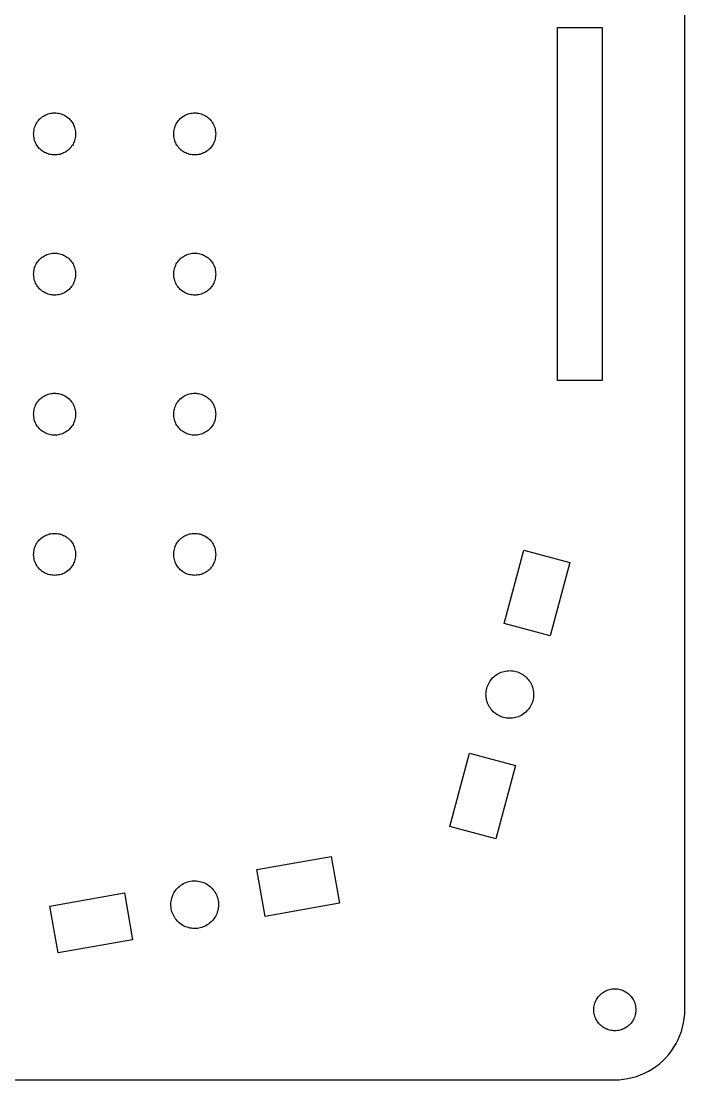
# Model space of a CAD drawing. Header units: metres. Extents: x -75 to 75, y -62 to 92.
# Drawn here: x 27.6 to 75, y -62.5 to 13.1 of the extents above; entities that cross this region are included whole.
import ezdxf

# ---------------------------------------------------------------- set-up
doc = ezdxf.new("R2010")
doc.units = ezdxf.units.M

msp = doc.modelspace()

# ---------------------------------------------------------------- linework, layer by layer
for p, q in [((75, -57.5), (75, 57.5)), ((65.9, -12.6), (65.9, 12.6)), ((65.9, 12.6), (69.1, 12.6)), ((69.1, 12.6), (69.1, -12.6)), ((28.9065, 6.02681), (28.9732, 6.09344)), ((28.9732, 6.09344), (29.0439, 6.15576)), ((29.0439, 6.15576), (29.1183, 6.21352)), ((29.1183, 6.21352), (29.1963, 6.26648)), ((29.1963, 6.26648), (29.2774, 6.31445)), ((29.2774, 6.31445), (29.3613, 6.35724)), ((29.3613, 6.35724), (29.4478, 6.39465)), ((29.4478, 6.39465), (29.5365, 6.42657)), ((29.5365, 6.42657), (29.627, 6.45287)), ((29.627, 6.45287), (29.7189, 6.47342)), ((29.7189, 6.47342), (29.812, 6.48816)), ((29.812, 6.48816), (29.9058, 6.49704)), ((29.9058, 6.49704), (30, 6.5)), ((30, 6.5), (30.0942, 6.49704)), ((30.0942, 6.49704), (30.188, 6.48816)), ((30.188, 6.48816), (30.2811, 6.47342)), ((30.2811, 6.47342), (30.373, 6.45287)), ((30.373, 6.45287), (30.4635, 6.42657)), ((30.4635, 6.42657), (30.5522, 6.39465)), ((30.5522, 6.39465), (30.6387, 6.35724)), ((30.6387, 6.35724), (30.7226, 6.31445)), ((30.7226, 6.31445), (30.8037, 6.26648)), ((30.8037, 6.26648), (30.8817, 6.21352)), ((30.8817, 6.21352), (30.9561, 6.15576)), ((30.9561, 6.15576), (31.0268, 6.09344)), ((31.0268, 6.09344), (31.0934, 6.02681)), ((38.9065, 6.02681), (38.9732, 6.09344)), ((38.9732, 6.09344), (39.0439, 6.15576)), ((39.0439, 6.15576), (39.1183, 6.21352)), ((39.1183, 6.21352), (39.1963, 6.26648)), ((39.1963, 6.26648), (39.2774, 6.31445)), ((39.2774, 6.31445), (39.3613, 6.35724)), ((39.3613, 6.35724), (39.4478, 6.39465)), ((39.4478, 6.39465), (39.5365, 6.42657)), ((39.5365, 6.42657), (39.627, 6.45287)), ((39.627, 6.45287), (39.7189, 6.47342)), ((39.7189, 6.47342), (39.812, 6.48816)), ((39.812, 6.48816), (39.9058, 6.49704)), ((39.9058, 6.49704), (40, 6.5)), ((40, 6.5), (40.0942, 6.49704)), ((40.0942, 6.49704), (40.188, 6.48816)), ((40.188, 6.48816), (40.2811, 6.47342)), ((40.2811, 6.47342), (40.373, 6.45287)), ((40.373, 6.45287), (40.4635, 6.42657)), ((40.4635, 6.42657), (40.5522, 6.39465)), ((40.5522, 6.39465), (40.6387, 6.35724)), ((40.6387, 6.35724), (40.7226, 6.31445)), ((40.7226, 6.31445), (40.8037, 6.26648)), ((40.8037, 6.26648), (40.8817, 6.21352)), ((40.8817, 6.21352), (40.9561, 6.15576)), ((40.9561, 6.15576), (41.0268, 6.09344)), ((41.0268, 6.09344), (41.0934, 6.02681)), ((28.5266, 5.28107), (28.5471, 5.37303)), ((28.5471, 5.37303), (28.5734, 5.46352)), ((28.5734, 5.46352), (28.6053, 5.55219)), ((28.6053, 5.55219), (28.6427, 5.63866)), ((28.6427, 5.63866), (28.6855, 5.72263)), ((28.6855, 5.72263), (28.7335, 5.80373)), ((28.7335, 5.80373), (28.7865, 5.88167)), ((28.7865, 5.88167), (28.8442, 5.95613)), ((28.8442, 5.95613), (28.9065, 6.02681)), ((31.0934, 6.02681), (31.1558, 5.95613)), ((31.1558, 5.95613), (31.2135, 5.88167)), ((31.2135, 5.88167), (31.2665, 5.80373)), ((31.2665, 5.80373), (31.3145, 5.72263)), ((31.3145, 5.72263), (31.3572, 5.63866)), ((31.3572, 5.63866), (31.3947, 5.55219)), ((31.3947, 5.55219), (31.4266, 5.46352)), ((31.4266, 5.46352), (31.4529, 5.37303)), ((31.4529, 5.37303), (31.4734, 5.28107)), ((38.5266, 5.28107), (38.5471, 5.37303)), ((38.5471, 5.37303), (38.5734, 5.46352)), ((38.5734, 5.46352), (38.6053, 5.55219)), ((38.6053, 5.55219), (38.6427, 5.63866)), ((38.6427, 5.63866), (38.6855, 5.72263)), ((38.6855, 5.72263), (38.7335, 5.80373)), ((38.7335, 5.80373), (38.7865, 5.88167)), ((38.7865, 5.88167), (38.8442, 5.95613)), ((38.8442, 5.95613), (38.9065, 6.02681)), ((41.0934, 6.02681), (41.1558, 5.95613)), ((41.1558, 5.95613), (41.2135, 5.88167)), ((41.2135, 5.88167), (41.2665, 5.80373)), ((41.2665, 5.80373), (41.3145, 5.72263)), ((41.3145, 5.72263), (41.3572, 5.63866)), ((41.3572, 5.63866), (41.3947, 5.55219)), ((41.3947, 5.55219), (41.4266, 5.46352)), ((41.4266, 5.46352), (41.4529, 5.37303)), ((41.4529, 5.37303), (41.4734, 5.28107)), ((28.5, 5), (28.5029, 5.09418)), ((28.5029, 4.90581), (28.5, 5)), ((28.5029, 5.09418), (28.5118, 5.18799)), ((28.5118, 4.812), (28.5029, 4.90581)), ((28.5118, 5.18799), (28.5266, 5.28107)), ((28.5266, 4.71892), (28.5118, 4.812)), ((28.5471, 4.62695), (28.5266, 4.71892)), ((28.5734, 4.53647), (28.5471, 4.62695)), ((28.6053, 4.4478), (28.5734, 4.53647)), ((31.4266, 4.53647), (31.3947, 4.4478)), ((31.4529, 4.62695), (31.4266, 4.53647)), ((31.4734, 4.71892), (31.4529, 4.62695)), ((31.4734, 5.28107), (31.4882, 5.18799)), ((31.4882, 4.812), (31.4734, 4.71892)), ((31.4882, 5.18799), (31.497, 5.09418)), ((31.497, 4.90581), (31.4882, 4.812)), ((31.497, 5.09418), (31.5, 5)), ((31.5, 5), (31.497, 4.90581)), ((38.5, 5), (38.5029, 5.09418)), ((38.5029, 4.90581), (38.5, 5)), ((38.5029, 5.09418), (38.5118, 5.18799)), ((38.5118, 4.812), (38.5029, 4.90581)), ((38.5118, 5.18799), (38.5266, 5.28107)), ((38.5266, 4.71892), (38.5118, 4.812)), ((38.5471, 4.62695), (38.5266, 4.71892)), ((38.5734, 4.53647), (38.5471, 4.62695)), ((38.6053, 4.4478), (38.5734, 4.53647)), ((41.4266, 4.53647), (41.3947, 4.4478)), ((41.4529, 4.62695), (41.4266, 4.53647)), ((41.4734, 4.71892), (41.4529, 4.62695)), ((41.4734, 5.28107), (41.4882, 5.18799)), ((41.4882, 4.812), (41.4734, 4.71892)), ((41.4882, 5.18799), (41.497, 5.09418)), ((41.497, 4.90581), (41.4882, 4.812)), ((41.497, 5.09418), (41.5, 5)), ((41.5, 5), (41.497, 4.90581)), ((28.6427, 4.36133), (28.6053, 4.4478)), ((28.6855, 4.27736), (28.6427, 4.36133)), ((28.7335, 4.19626), (28.6855, 4.27736)), ((28.7865, 4.11832), (28.7335, 4.19626)), ((28.8442, 4.04385), (28.7865, 4.11832)), ((28.9065, 3.97318), (28.8442, 4.04385)), ((28.9732, 3.90654), (28.9065, 3.97318)), ((29.0439, 3.84422), (28.9732, 3.90654)), ((29.1183, 3.78647), (29.0439, 3.84422)), ((29.1963, 3.73351), (29.1183, 3.78647)), ((30.8817, 3.78647), (30.8037, 3.73351)), ((30.9561, 3.84422), (30.8817, 3.78647)), ((31.0268, 3.90654), (30.9561, 3.84422)), ((31.0934, 3.97318), (31.0268, 3.90654)), ((31.1558, 4.04385), (31.0934, 3.97318)), ((31.2135, 4.11832), (31.1558, 4.04385)), ((31.2665, 4.19626), (31.2135, 4.11832)), ((31.3145, 4.27736), (31.2665, 4.19626)), ((31.3572, 4.36133), (31.3145, 4.27736)), ((31.3947, 4.4478), (31.3572, 4.36133)), ((38.6427, 4.36133), (38.6053, 4.4478)), ((38.6855, 4.27736), (38.6427, 4.36133)), ((38.7335, 4.19626), (38.6855, 4.27736)), ((38.7865, 4.11832), (38.7335, 4.19626)), ((38.8442, 4.04385), (38.7865, 4.11832)), ((38.9065, 3.97318), (38.8442, 4.04385)), ((38.9732, 3.90654), (38.9065, 3.97318)), ((39.0439, 3.84422), (38.9732, 3.90654)), ((39.1183, 3.78647), (39.0439, 3.84422)), ((39.1963, 3.73351), (39.1183, 3.78647)), ((40.8817, 3.78647), (40.8037, 3.73351)), ((40.9561, 3.84422), (40.8817, 3.78647)), ((41.0268, 3.90654), (40.9561, 3.84422)), ((41.0934, 3.97318), (41.0268, 3.90654)), ((41.1558, 4.04385), (41.0934, 3.97318)), ((41.2135, 4.11832), (41.1558, 4.04385)), ((41.2665, 4.19626), (41.2135, 4.11832)), ((41.3145, 4.27736), (41.2665, 4.19626)), ((41.3572, 4.36133), (41.3145, 4.27736)), ((41.3947, 4.4478), (41.3572, 4.36133)), ((29.2774, 3.68553), (29.1963, 3.73351)), ((29.3613, 3.64275), (29.2774, 3.68553)), ((29.4478, 3.60533), (29.3613, 3.64275)), ((29.5365, 3.57341), (29.4478, 3.60533)), ((29.627, 3.54712), (29.5365, 3.57341)), ((29.7189, 3.52657), (29.627, 3.54712)), ((29.812, 3.51183), (29.7189, 3.52657)), ((29.9058, 3.50294), (29.812, 3.51183)), ((30, 3.5), (29.9058, 3.50294)), ((30.0942, 3.50294), (30, 3.5)), ((30.188, 3.51183), (30.0942, 3.50294)), ((30.2811, 3.52657), (30.188, 3.51183)), ((30.373, 3.54712), (30.2811, 3.52657)), ((30.4635, 3.57341), (30.373, 3.54712)), ((30.5522, 3.60533), (30.4635, 3.57341)), ((30.6387, 3.64275), (30.5522, 3.60533)), ((30.7226, 3.68553), (30.6387, 3.64275)), ((30.8037, 3.73351), (30.7226, 3.68553)), ((39.2774, 3.68553), (39.1963, 3.73351)), ((39.3613, 3.64275), (39.2774, 3.68553)), ((39.4478, 3.60533), (39.3613, 3.64275)), ((39.5365, 3.57341), (39.4478, 3.60533)), ((39.627, 3.54712), (39.5365, 3.57341)), ((39.7189, 3.52657), (39.627, 3.54712)), ((39.812, 3.51183), (39.7189, 3.52657)), ((39.9058, 3.50294), (39.812, 3.51183)), ((40, 3.5), (39.9058, 3.50294)), ((40.0942, 3.50294), (40, 3.5)), ((40.188, 3.51183), (40.0942, 3.50294)), ((40.2811, 3.52657), (40.188, 3.51183)), ((40.373, 3.54712), (40.2811, 3.52657)), ((40.4635, 3.57341), (40.373, 3.54712)), ((40.5522, 3.60533), (40.4635, 3.57341)), ((40.6387, 3.64275), (40.5522, 3.60533)), ((40.7226, 3.68553), (40.6387, 3.64275)), ((40.8037, 3.73351), (40.7226, 3.68553)), ((29.1183, -3.78647), (29.1963, -3.73351)), ((29.1963, -3.73351), (29.2774, -3.68553)), ((29.2774, -3.68553), (29.3613, -3.64275)), ((29.3613, -3.64275), (29.4478, -3.60533)), ((29.4478, -3.60533), (29.5365, -3.57341)), ((29.5365, -3.57341), (29.627, -3.54712)), ((29.627, -3.54712), (29.7189, -3.52657)), ((29.7189, -3.52657), (29.812, -3.51183)), ((29.812, -3.51183), (29.9058, -3.50294)), ((29.9058, -3.50294), (30, -3.5)), ((30, -3.5), (30.0942, -3.50294)), ((30.0942, -3.50294), (30.188, -3.51183)), ((30.188, -3.51183), (30.2811, -3.52657)), ((30.2811, -3.52657), (30.373, -3.54712)), ((30.373, -3.54712), (30.4635, -3.57341)), ((30.4635, -3.57341), (30.5522, -3.60533)), ((30.5522, -3.60533), (30.6387, -3.64275)), ((30.6387, -3.64275), (30.7226, -3.68553)), ((30.7226, -3.68553), (30.8037, -3.73351)), ((30.8037, -3.73351), (30.8817, -3.78647)), ((39.1183, -3.78647), (39.1963, -3.73351)), ((39.1963, -3.73351), (39.2774, -3.68553)), ((39.2774, -3.68553), (39.3613, -3.64275)), ((39.3613, -3.64275), (39.4478, -3.60533)), ((39.4478, -3.60533), (39.5365, -3.57341)), ((39.5365, -3.57341), (39.627, -3.54712)), ((39.627, -3.54712), (39.7189, -3.52657)), ((39.7189, -3.52657), (39.812, -3.51183)), ((39.812, -3.51183), (39.9058, -3.50294)), ((39.9058, -3.50294), (40, -3.5)), ((40, -3.5), (40.0942, -3.50294)), ((40.0942, -3.50294), (40.188, -3.51183)), ((40.188, -3.51183), (40.2811, -3.52657)), ((40.2811, -3.52657), (40.373, -3.54712)), ((40.373, -3.54712), (40.4635, -3.57341)), ((40.4635, -3.57341), (40.5522, -3.60533)), ((40.5522, -3.60533), (40.6387, -3.64275)), ((40.6387, -3.64275), (40.7226, -3.68553)), ((40.7226, -3.68553), (40.8037, -3.73351)), ((40.8037, -3.73351), (40.8817, -3.78647)), ((28.5734, -4.53647), (28.6053, -4.4478)), ((28.6053, -4.4478), (28.6427, -4.36133)), ((28.6427, -4.36133), (28.6855, -4.27736)), ((28.6855, -4.27736), (28.7335, -4.19626)), ((28.7335, -4.19626), (28.7865, -4.11832)), ((28.7865, -4.11832), (28.8442, -4.04385)), ((28.8442, -4.04385), (28.9065, -3.97318)), ((28.9065, -3.97318), (28.9732, -3.90654)), ((28.9732, -3.90654), (29.0439, -3.84422)), ((29.0439, -3.84422), (29.1183, -3.78647)), ((30.8817, -3.78647), (30.9561, -3.84422)), ((30.9561, -3.84422), (31.0268, -3.90654)), ((31.0268, -3.90654), (31.0934, -3.97318)), ((31.0934, -3.97318), (31.1558, -4.04385)), ((31.1558, -4.04385), (31.2135, -4.11832)), ((31.2135, -4.11832), (31.2665, -4.19626)), ((31.2665, -4.19626), (31.3145, -4.27736)), ((31.3145, -4.27736), (31.3572, -4.36133)), ((31.3572, -4.36133), (31.3947, -4.4478)), ((31.3947, -4.4478), (31.4266, -4.53647)), ((38.5734, -4.53647), (38.6053, -4.4478)), ((38.6053, -4.4478), (38.6427, -4.36133)), ((38.6427, -4.36133), (38.6855, -4.27736)), ((38.6855, -4.27736), (38.7335, -4.19626)), ((38.7335, -4.19626), (38.7865, -4.11832)), ((38.7865, -4.11832), (38.8442, -4.04385)), ((38.8442, -4.04385), (38.9065, -3.97318)), ((38.9065, -3.97318), (38.9732, -3.90654)), ((38.9732, -3.90654), (39.0439, -3.84422)), ((39.0439, -3.84422), (39.1183, -3.78647)), ((40.8817, -3.78647), (40.9561, -3.84422)), ((40.9561, -3.84422), (41.0268, -3.90654)), ((41.0268, -3.90654), (41.0934, -3.97318)), ((41.0934, -3.97318), (41.1558, -4.04385)), ((41.1558, -4.04385), (41.2135, -4.11832)), ((41.2135, -4.11832), (41.2665, -4.19626)), ((41.2665, -4.19626), (41.3145, -4.27736)), ((41.3145, -4.27736), (41.3572, -4.36133)), ((41.3572, -4.36133), (41.3947, -4.4478)), ((41.3947, -4.4478), (41.4266, -4.53647)), ((28.5, -5), (28.5029, -4.90581)), ((28.5029, -5.09418), (28.5, -5)), ((28.5029, -4.90581), (28.5118, -4.812)), ((28.5118, -5.18799), (28.5029, -5.09418)), ((28.5118, -4.812), (28.5266, -4.71892)), ((28.5266, -5.28107), (28.5118, -5.18799)), ((28.5266, -4.71892), (28.5471, -4.62695)), ((28.5471, -5.37303), (28.5266, -5.28107)), ((28.5471, -4.62695), (28.5734, -4.53647)), ((31.4266, -4.53647), (31.4529, -4.62695)), ((31.4529, -4.62695), (31.4734, -4.71892)), ((31.4734, -5.28107), (31.4529, -5.37303)), ((31.4734, -4.71892), (31.4882, -4.812)), ((31.4882, -5.18799), (31.4734, -5.28107)), ((31.4882, -4.812), (31.497, -4.90581)), ((31.497, -5.09418), (31.4882, -5.18799)), ((31.497, -4.90581), (31.5, -5)), ((31.5, -5), (31.497, -5.09418)), ((38.5, -5), (38.5029, -4.90581)), ((38.5029, -5.09418), (38.5, -5)), ((38.5029, -4.90581), (38.5118, -4.812)), ((38.5118, -5.18799), (38.5029, -5.09418)), ((38.5118, -4.812), (38.5266, -4.71892)), ((38.5266, -5.28107), (38.5118, -5.18799)), ((38.5266, -4.71892), (38.5471, -4.62695)), ((38.5471, -5.37303), (38.5266, -5.28107)), ((38.5471, -4.62695), (38.5734, -4.53647)), ((41.4266, -4.53647), (41.4529, -4.62695)), ((41.4529, -4.62695), (41.4734, -4.71892)), ((41.4734, -5.28107), (41.4529, -5.37303)), ((41.4734, -4.71892), (41.4882, -4.812)), ((41.4882, -5.18799), (41.4734, -5.28107)), ((41.4882, -4.812), (41.497, -4.90581)), ((41.497, -5.09418), (41.4882, -5.18799)), ((41.497, -4.90581), (41.5, -5)), ((41.5, -5), (41.497, -5.09418)), ((28.5734, -5.46352), (28.5471, -5.37303)), ((28.6053, -5.55219), (28.5734, -5.46352)), ((28.6427, -5.63866), (28.6053, -5.55219)), ((28.6855, -5.72263), (28.6427, -5.63866)), ((28.7335, -5.80373), (28.6855, -5.72263)), ((28.7865, -5.88167), (28.7335, -5.80373)), ((28.8442, -5.95613), (28.7865, -5.88167)), ((28.9065, -6.02681), (28.8442, -5.95613)), ((28.9732, -6.09344), (28.9065, -6.02681)), ((31.0934, -6.02681), (31.0268, -6.09344)), ((31.1558, -5.95613), (31.0934, -6.02681)), ((31.2135, -5.88167), (31.1558, -5.95613)), ((31.2665, -5.80373), (31.2135, -5.88167)), ((31.3145, -5.72263), (31.2665, -5.80373)), ((31.3572, -5.63866), (31.3145, -5.72263)), ((31.3947, -5.55219), (31.3572, -5.63866)), ((31.4266, -5.46352), (31.3947, -5.55219)), ((31.4529, -5.37303), (31.4266, -5.46352)), ((38.5734, -5.46352), (38.5471, -5.37303)), ((38.6053, -5.55219), (38.5734, -5.46352)), ((38.6427, -5.63866), (38.6053, -5.55219)), ((38.6855, -5.72263), (38.6427, -5.63866)), ((38.7335, -5.80373), (38.6855, -5.72263)), ((38.7865, -5.88167), (38.7335, -5.80373)), ((38.8442, -5.95613), (38.7865, -5.88167)), ((38.9065, -6.02681), (38.8442, -5.95613)), ((38.9732, -6.09344), (38.9065, -6.02681)), ((41.0934, -6.02681), (41.0268, -6.09344)), ((41.1558, -5.95613), (41.0934, -6.02681)), ((41.2135, -5.88167), (41.1558, -5.95613)), ((41.2665, -5.80373), (41.2135, -5.88167)), ((41.3145, -5.72263), (41.2665, -5.80373)), ((41.3572, -5.63866), (41.3145, -5.72263)), ((41.3947, -5.55219), (41.3572, -5.63866)), ((41.4266, -5.46352), (41.3947, -5.55219)), ((41.4529, -5.37303), (41.4266, -5.46352)), ((29.0439, -6.15576), (28.9732, -6.09344)), ((29.1183, -6.21352), (29.0439, -6.15576)), ((29.1963, -6.26648), (29.1183, -6.21352)), ((29.2774, -6.31445), (29.1963, -6.26648)), ((29.3613, -6.35724), (29.2774, -6.31445)), ((29.4478, -6.39465), (29.3613, -6.35724)), ((29.5365, -6.42657), (29.4478, -6.39465)), ((29.627, -6.45287), (29.5365, -6.42657)), ((29.7189, -6.47342), (29.627, -6.45287)), ((29.812, -6.48816), (29.7189, -6.47342)), ((29.9058, -6.49704), (29.812, -6.48816)), ((30, -6.5), (29.9058, -6.49704)), ((30.0942, -6.49704), (30, -6.5)), ((30.188, -6.48816), (30.0942, -6.49704)), ((30.2811, -6.47342), (30.188, -6.48816)), ((30.373, -6.45287), (30.2811, -6.47342)), ((30.4635, -6.42657), (30.373, -6.45287)), ((30.5522, -6.39465), (30.4635, -6.42657)), ((30.6387, -6.35724), (30.5522, -6.39465)), ((30.7226, -6.31445), (30.6387, -6.35724)), ((30.8037, -6.26648), (30.7226, -6.31445)), ((30.8817, -6.21352), (30.8037, -6.26648)), ((30.9561, -6.15576), (30.8817, -6.21352)), ((31.0268, -6.09344), (30.9561, -6.15576)), ((39.0439, -6.15576), (38.9732, -6.09344)), ((39.1183, -6.21352), (39.0439, -6.15576)), ((39.1963, -6.26648), (39.1183, -6.21352)), ((39.2774, -6.31445), (39.1963, -6.26648)), ((39.3613, -6.35724), (39.2774, -6.31445)), ((39.4478, -6.39465), (39.3613, -6.35724)), ((39.5365, -6.42657), (39.4478, -6.39465)), ((39.627, -6.45287), (39.5365, -6.42657)), ((39.7189, -6.47342), (39.627, -6.45287)), ((39.812, -6.48816), (39.7189, -6.47342)), ((39.9058, -6.49704), (39.812, -6.48816)), ((40, -6.5), (39.9058, -6.49704)), ((40.0942, -6.49704), (40, -6.5)), ((40.188, -6.48816), (40.0942, -6.49704)), ((40.2811, -6.47342), (40.188, -6.48816)), ((40.373, -6.45287), (40.2811, -6.47342)), ((40.4635, -6.42657), (40.373, -6.45287)), ((40.5522, -6.39465), (40.4635, -6.42657)), ((40.6387, -6.35724), (40.5522, -6.39465)), ((40.7226, -6.31445), (40.6387, -6.35724)), ((40.8037, -6.26648), (40.7226, -6.31445)), ((40.8817, -6.21352), (40.8037, -6.26648)), ((40.9561, -6.15576), (40.8817, -6.21352)), ((41.0268, -6.09344), (40.9561, -6.15576)), ((69.1, -12.6), (65.9, -12.6)), ((29.4478, -13.6053), (29.5365, -13.5734)), ((29.5365, -13.5734), (29.627, -13.5471)), ((29.627, -13.5471), (29.7189, -13.5266)), ((29.7189, -13.5266), (29.812, -13.5118)), ((29.812, -13.5118), (29.9058, -13.5029)), ((29.9058, -13.5029), (30, -13.5)), ((30, -13.5), (30.0942, -13.5029)), ((30.0942, -13.5029), (30.188, -13.5118)), ((30.188, -13.5118), (30.2811, -13.5266)), ((30.2811, -13.5266), (30.373, -13.5471)), ((30.373, -13.5471), (30.4635, -13.5734)), ((30.4635, -13.5734), (30.5522, -13.6053)), ((39.4478, -13.6053), (39.5365, -13.5734)), ((39.5365, -13.5734), (39.627, -13.5471)), ((39.627, -13.5471), (39.7189, -13.5266)), ((39.7189, -13.5266), (39.812, -13.5118)), ((39.812, -13.5118), (39.9058, -13.5029)), ((39.9058, -13.5029), (40, -13.5)), ((40, -13.5), (40.0942, -13.5029)), ((40.0942, -13.5029), (40.188, -13.5118)), ((40.188, -13.5118), (40.2811, -13.5266)), ((40.2811, -13.5266), (40.373, -13.5471)), ((40.373, -13.5471), (40.4635, -13.5734)), ((40.4635, -13.5734), (40.5522, -13.6053)), ((28.6427, -14.3613), (28.6855, -14.2774)), ((28.6855, -14.2774), (28.7335, -14.1963)), ((28.7335, -14.1963), (28.7865, -14.1183)), ((28.7865, -14.1183), (28.8442, -14.0439)), ((28.8442, -14.0439), (28.9065, -13.9732)), ((28.9065, -13.9732), (28.9732, -13.9065)), ((28.9732, -13.9065), (29.0439, -13.8442)), ((29.0439, -13.8442), (29.1183, -13.7865)), ((29.1183, -13.7865), (29.1963, -13.7335)), ((29.1963, -13.7335), (29.2774, -13.6855)), ((29.2774, -13.6855), (29.3613, -13.6427)), ((29.3613, -13.6427), (29.4478, -13.6053)), ((30.5522, -13.6053), (30.6387, -13.6427)), ((30.6387, -13.6427), (30.7226, -13.6855)), ((30.7226, -13.6855), (30.8037, -13.7335)), ((30.8037, -13.7335), (30.8817, -13.7865)), ((30.8817, -13.7865), (30.9561, -13.8442)), ((30.9561, -13.8442), (31.0268, -13.9065)), ((31.0268, -13.9065), (31.0934, -13.9732)), ((31.0934, -13.9732), (31.1558, -14.0439)), ((31.1558, -14.0439), (31.2135, -14.1183)), ((31.2135, -14.1183), (31.2665, -14.1963)), ((31.2665, -14.1963), (31.3145, -14.2774)), ((31.3145, -14.2774), (31.3572, -14.3613)), ((38.6427, -14.3613), (38.6855, -14.2774)), ((38.6855, -14.2774), (38.7335, -14.1963)), ((38.7335, -14.1963), (38.7865, -14.1183)), ((38.7865, -14.1183), (38.8442, -14.0439)), ((38.8442, -14.0439), (38.9065, -13.9732)), ((38.9065, -13.9732), (38.9732, -13.9065)), ((38.9732, -13.9065), (39.0439, -13.8442)), ((39.0439, -13.8442), (39.1183, -13.7865)), ((39.1183, -13.7865), (39.1963, -13.7335)), ((39.1963, -13.7335), (39.2774, -13.6855)), ((39.2774, -13.6855), (39.3613, -13.6427)), ((39.3613, -13.6427), (39.4478, -13.6053)), ((40.5522, -13.6053), (40.6387, -13.6427)), ((40.6387, -13.6427), (40.7226, -13.6855)), ((40.7226, -13.6855), (40.8037, -13.7335)), ((40.8037, -13.7335), (40.8817, -13.7865)), ((40.8817, -13.7865), (40.9561, -13.8442)), ((40.9561, -13.8442), (41.0268, -13.9065)), ((41.0268, -13.9065), (41.0934, -13.9732)), ((41.0934, -13.9732), (41.1558, -14.0439)), ((41.1558, -14.0439), (41.2135, -14.1183)), ((41.2135, -14.1183), (41.2665, -14.1963)), ((41.2665, -14.1963), (41.3145, -14.2774)), ((41.3145, -14.2774), (41.3572, -14.3613)), ((28.5, -15), (28.5029, -14.9058)), ((28.5029, -15.0942), (28.5, -15)), ((28.5029, -14.9058), (28.5118, -14.812)), ((28.5118, -15.188), (28.5029, -15.0942)), ((28.5118, -14.812), (28.5266, -14.7189)), ((28.5266, -14.7189), (28.5471, -14.627)), ((28.5471, -14.627), (28.5734, -14.5365)), ((28.5734, -14.5365), (28.6053, -14.4478)), ((28.6053, -14.4478), (28.6427, -14.3613)), ((31.3572, -14.3613), (31.3947, -14.4478)), ((31.3947, -14.4478), (31.4266, -14.5365)), ((31.4266, -14.5365), (31.4529, -14.627)), ((31.4529, -14.627), (31.4734, -14.7189)), ((31.4734, -14.7189), (31.4882, -14.812)), ((31.4882, -14.812), (31.497, -14.9058)), ((31.497, -15.0942), (31.4882, -15.188)), ((31.497, -14.9058), (31.5, -15)), ((31.5, -15), (31.497, -15.0942)), ((38.5, -15), (38.5029, -14.9058)), ((38.5029, -15.0942), (38.5, -15)), ((38.5029, -14.9058), (38.5118, -14.812)), ((38.5118, -15.188), (38.5029, -15.0942)), ((38.5118, -14.812), (38.5266, -14.7189)), ((38.5266, -14.7189), (38.5471, -14.627)), ((38.5471, -14.627), (38.5734, -14.5365)), ((38.5734, -14.5365), (38.6053, -14.4478)), ((38.6053, -14.4478), (38.6427, -14.3613)), ((41.3572, -14.3613), (41.3947, -14.4478)), ((41.3947, -14.4478), (41.4266, -14.5365)), ((41.4266, -14.5365), (41.4529, -14.627)), ((41.4529, -14.627), (41.4734, -14.7189)), ((41.4734, -14.7189), (41.4882, -14.812)), ((41.4882, -14.812), (41.497, -14.9058)), ((41.497, -15.0942), (41.4882, -15.188)), ((41.497, -14.9058), (41.5, -15)), ((41.5, -15), (41.497, -15.0942)), ((28.5266, -15.2811), (28.5118, -15.188)), ((28.5471, -15.373), (28.5266, -15.2811)), ((28.5734, -15.4635), (28.5471, -15.373)), ((28.6053, -15.5522), (28.5734, -15.4635)), ((28.6427, -15.6387), (28.6053, -15.5522)), ((28.6855, -15.7226), (28.6427, -15.6387)), ((28.7335, -15.8037), (28.6855, -15.7226)), ((28.7865, -15.8817), (28.7335, -15.8037)), ((31.2665, -15.8037), (31.2135, -15.8817)), ((31.3145, -15.7226), (31.2665, -15.8037)), ((31.3572, -15.6387), (31.3145, -15.7226)), ((31.3947, -15.5522), (31.3572, -15.6387)), ((31.4266, -15.4635), (31.3947, -15.5522)), ((31.4529, -15.373), (31.4266, -15.4635)), ((31.4734, -15.2811), (31.4529, -15.373)), ((31.4882, -15.188), (31.4734, -15.2811)), ((38.5266, -15.2811), (38.5118, -15.188)), ((38.5471, -15.373), (38.5266, -15.2811)), ((38.5734, -15.4635), (38.5471, -15.373)), ((38.6053, -15.5522), (38.5734, -15.4635)), ((38.6427, -15.6387), (38.6053, -15.5522)), ((38.6855, -15.7226), (38.6427, -15.6387)), ((38.7335, -15.8037), (38.6855, -15.7226)), ((38.7865, -15.8817), (38.7335, -15.8037)), ((41.2665, -15.8037), (41.2135, -15.8817)), ((41.3145, -15.7226), (41.2665, -15.8037)), ((41.3572, -15.6387), (41.3145, -15.7226)), ((41.3947, -15.5522), (41.3572, -15.6387)), ((41.4266, -15.4635), (41.3947, -15.5522)), ((41.4529, -15.373), (41.4266, -15.4635)), ((41.4734, -15.2811), (41.4529, -15.373)), ((41.4882, -15.188), (41.4734, -15.2811)), ((28.8442, -15.9561), (28.7865, -15.8817)), ((28.9065, -16.0268), (28.8442, -15.9561)), ((28.9732, -16.0934), (28.9065, -16.0268)), ((29.0439, -16.1558), (28.9732, -16.0934)), ((29.1183, -16.2135), (29.0439, -16.1558)), ((29.1963, -16.2665), (29.1183, -16.2135)), ((29.2774, -16.3145), (29.1963, -16.2665)), ((29.3613, -16.3572), (29.2774, -16.3145)), ((29.4478, -16.3947), (29.3613, -16.3572)), ((29.5365, -16.4266), (29.4478, -16.3947)), ((29.627, -16.4529), (29.5365, -16.4266)), ((29.7189, -16.4734), (29.627, -16.4529)), ((29.812, -16.4882), (29.7189, -16.4734)), ((29.9058, -16.497), (29.812, -16.4882)), ((30, -16.5), (29.9058, -16.497)), ((30.0942, -16.497), (30, -16.5)), ((30.188, -16.4882), (30.0942, -16.497)), ((30.2811, -16.4734), (30.188, -16.4882)), ((30.373, -16.4529), (30.2811, -16.4734)), ((30.4635, -16.4266), (30.373, -16.4529)), ((30.5522, -16.3947), (30.4635, -16.4266)), ((30.6387, -16.3572), (30.5522, -16.3947)), ((30.7226, -16.3145), (30.6387, -16.3572)), ((30.8037, -16.2665), (30.7226, -16.3145)), ((30.8817, -16.2135), (30.8037, -16.2665)), ((30.9561, -16.1558), (30.8817, -16.2135)), ((31.0268, -16.0934), (30.9561, -16.1558)), ((31.0934, -16.0268), (31.0268, -16.0934)), ((31.1558, -15.9561), (31.0934, -16.0268)), ((31.2135, -15.8817), (31.1558, -15.9561)), ((38.8442, -15.9561), (38.7865, -15.8817)), ((38.9065, -16.0268), (38.8442, -15.9561)), ((38.9732, -16.0934), (38.9065, -16.0268)), ((39.0439, -16.1558), (38.9732, -16.0934)), ((39.1183, -16.2135), (39.0439, -16.1558)), ((39.1963, -16.2665), (39.1183, -16.2135)), ((39.2774, -16.3145), (39.1963, -16.2665)), ((39.3613, -16.3572), (39.2774, -16.3145)), ((39.4478, -16.3947), (39.3613, -16.3572)), ((39.5365, -16.4266), (39.4478, -16.3947)), ((39.627, -16.4529), (39.5365, -16.4266)), ((39.7189, -16.4734), (39.627, -16.4529)), ((39.812, -16.4882), (39.7189, -16.4734)), ((39.9058, -16.497), (39.812, -16.4882)), ((40, -16.5), (39.9058, -16.497)), ((40.0942, -16.497), (40, -16.5)), ((40.188, -16.4882), (40.0942, -16.497)), ((40.2811, -16.4734), (40.188, -16.4882)), ((40.373, -16.4529), (40.2811, -16.4734)), ((40.4635, -16.4266), (40.373, -16.4529)), ((40.5522, -16.3947), (40.4635, -16.4266)), ((40.6387, -16.3572), (40.5522, -16.3947)), ((40.7226, -16.3145), (40.6387, -16.3572)), ((40.8037, -16.2665), (40.7226, -16.3145)), ((40.8817, -16.2135), (40.8037, -16.2665)), ((40.9561, -16.1558), (40.8817, -16.2135)), ((41.0268, -16.0934), (40.9561, -16.1558)), ((41.0934, -16.0268), (41.0268, -16.0934)), ((41.1558, -15.9561), (41.0934, -16.0268)), ((41.2135, -15.8817), (41.1558, -15.9561)), ((28.7335, -24.1963), (28.7865, -24.1183)), ((28.7865, -24.1183), (28.8442, -24.0439)), ((28.8442, -24.0439), (28.9065, -23.9732)), ((28.9065, -23.9732), (28.9732, -23.9065)), ((28.9732, -23.9065), (29.0439, -23.8442)), ((29.0439, -23.8442), (29.1183, -23.7865)), ((29.1183, -23.7865), (29.1963, -23.7335)), ((29.1963, -23.7335), (29.2774, -23.6855)), ((29.2774, -23.6855), (29.3613, -23.6427)), ((29.3613, -23.6427), (29.4478, -23.6053)), ((29.4478, -23.6053), (29.5365, -23.5734)), ((29.5365, -23.5734), (29.627, -23.5471)), ((29.627, -23.5471), (29.7189, -23.5266)), ((29.7189, -23.5266), (29.812, -23.5118)), ((29.812, -23.5118), (29.9058, -23.5029)), ((29.9058, -23.5029), (30, -23.5)), ((30, -23.5), (30.0942, -23.5029)), ((30.0942, -23.5029), (30.188, -23.5118)), ((30.188, -23.5118), (30.2811, -23.5266)), ((30.2811, -23.5266), (30.373, -23.5471)), ((30.373, -23.5471), (30.4635, -23.5734)), ((30.4635, -23.5734), (30.5522, -23.6053)), ((30.5522, -23.6053), (30.6387, -23.6427)), ((30.6387, -23.6427), (30.7226, -23.6855)), ((30.7226, -23.6855), (30.8037, -23.7335)), ((30.8037, -23.7335), (30.8817, -23.7865)), ((30.8817, -23.7865), (30.9561, -23.8442)), ((30.9561, -23.8442), (31.0268, -23.9065)), ((31.0268, -23.9065), (31.0934, -23.9732)), ((31.0934, -23.9732), (31.1558, -24.0439)), ((31.1558, -24.0439), (31.2135, -24.1183)), ((31.2135, -24.1183), (31.2665, -24.1963)), ((38.7335, -24.1963), (38.7865, -24.1183)), ((38.7865, -24.1183), (38.8442, -24.0439)), ((38.8442, -24.0439), (38.9065, -23.9732)), ((38.9065, -23.9732), (38.9732, -23.9065)), ((38.9732, -23.9065), (39.0439, -23.8442)), ((39.0439, -23.8442), (39.1183, -23.7865)), ((39.1183, -23.7865), (39.1963, -23.7335)), ((39.1963, -23.7335), (39.2774, -23.6855)), ((39.2774, -23.6855), (39.3613, -23.6427)), ((39.3613, -23.6427), (39.4478, -23.6053)), ((39.4478, -23.6053), (39.5365, -23.5734)), ((39.5365, -23.5734), (39.627, -23.5471)), ((39.627, -23.5471), (39.7189, -23.5266)), ((39.7189, -23.5266), (39.812, -23.5118)), ((39.812, -23.5118), (39.9058, -23.5029)), ((39.9058, -23.5029), (40, -23.5)), ((40, -23.5), (40.0942, -23.5029)), ((40.0942, -23.5029), (40.188, -23.5118)), ((40.188, -23.5118), (40.2811, -23.5266)), ((40.2811, -23.5266), (40.373, -23.5471)), ((40.373, -23.5471), (40.4635, -23.5734)), ((40.4635, -23.5734), (40.5522, -23.6053)), ((40.5522, -23.6053), (40.6387, -23.6427)), ((40.6387, -23.6427), (40.7226, -23.6855)), ((40.7226, -23.6855), (40.8037, -23.7335)), ((40.8037, -23.7335), (40.8817, -23.7865)), ((40.8817, -23.7865), (40.9561, -23.8442)), ((40.9561, -23.8442), (41.0268, -23.9065)), ((41.0268, -23.9065), (41.0934, -23.9732)), ((41.0934, -23.9732), (41.1558, -24.0439)), ((41.1558, -24.0439), (41.2135, -24.1183)), ((41.2135, -24.1183), (41.2665, -24.1963)), ((28.5, -25), (28.5029, -24.9058)), ((28.5029, -24.9058), (28.5118, -24.812)), ((28.5118, -24.812), (28.5266, -24.7189)), ((28.5266, -24.7189), (28.5471, -24.627)), ((28.5471, -24.627), (28.5734, -24.5365)), ((28.5734, -24.5365), (28.6053, -24.4478)), ((28.6053, -24.4478), (28.6427, -24.3613)), ((28.6427, -24.3613), (28.6855, -24.2774)), ((28.6855, -24.2774), (28.7335, -24.1963)), ((31.2665, -24.1963), (31.3145, -24.2774)), ((31.3145, -24.2774), (31.3572, -24.3613)), ((31.3572, -24.3613), (31.3947, -24.4478)), ((31.3947, -24.4478), (31.4266, -24.5365)), ((31.4266, -24.5365), (31.4529, -24.627)), ((31.4529, -24.627), (31.4734, -24.7189)), ((31.4734, -24.7189), (31.4882, -24.812)), ((31.4882, -24.812), (31.497, -24.9058)), ((31.497, -24.9058), (31.5, -25)), ((38.5, -25), (38.5029, -24.9058)), ((38.5029, -24.9058), (38.5118, -24.812)), ((38.5118, -24.812), (38.5266, -24.7189)), ((38.5266, -24.7189), (38.5471, -24.627)), ((38.5471, -24.627), (38.5734, -24.5365)), ((38.5734, -24.5365), (38.6053, -24.4478)), ((38.6053, -24.4478), (38.6427, -24.3613)), ((38.6427, -24.3613), (38.6855, -24.2774)), ((38.6855, -24.2774), (38.7335, -24.1963)), ((41.2665, -24.1963), (41.3145, -24.2774)), ((41.3145, -24.2774), (41.3572, -24.3613)), ((41.3572, -24.3613), (41.3947, -24.4478)), ((41.3947, -24.4478), (41.4266, -24.5365)), ((41.4266, -24.5365), (41.4529, -24.627)), ((41.4529, -24.627), (41.4734, -24.7189)), ((41.4734, -24.7189), (41.4882, -24.812)), ((41.4882, -24.812), (41.497, -24.9058)), ((41.497, -24.9058), (41.5, -25)), ((62.1003, -29.9236), (63.4979, -24.7076)), ((63.4979, -24.7076), (66.782, -25.5875)), ((28.5029, -25.0942), (28.5, -25)), ((28.5118, -25.188), (28.5029, -25.0942)), ((28.5266, -25.2811), (28.5118, -25.188)), ((28.5471, -25.373), (28.5266, -25.2811)), ((28.5734, -25.4635), (28.5471, -25.373)), ((28.6053, -25.5522), (28.5734, -25.4635)), ((28.6427, -25.6387), (28.6053, -25.5522)), ((28.6855, -25.7226), (28.6427, -25.6387)), ((31.3572, -25.6387), (31.3145, -25.7226)), ((31.3947, -25.5522), (31.3572, -25.6387)), ((31.4266, -25.4635), (31.3947, -25.5522)), ((31.4529, -25.373), (31.4266, -25.4635)), ((31.4734, -25.2811), (31.4529, -25.373)), ((31.4882, -25.188), (31.4734, -25.2811)), ((31.497, -25.0942), (31.4882, -25.188)), ((31.5, -25), (31.497, -25.0942)), ((38.5029, -25.0942), (38.5, -25)), ((38.5118, -25.188), (38.5029, -25.0942)), ((38.5266, -25.2811), (38.5118, -25.188)), ((38.5471, -25.373), (38.5266, -25.2811)), ((38.5734, -25.4635), (38.5471, -25.373)), ((38.6053, -25.5522), (38.5734, -25.4635)), ((38.6427, -25.6387), (38.6053, -25.5522)), ((38.6855, -25.7226), (38.6427, -25.6387)), ((41.3572, -25.6387), (41.3145, -25.7226)), ((41.3947, -25.5522), (41.3572, -25.6387)), ((41.4266, -25.4635), (41.3947, -25.5522)), ((41.4529, -25.373), (41.4266, -25.4635)), ((41.4734, -25.2811), (41.4529, -25.373)), ((41.4882, -25.188), (41.4734, -25.2811)), ((41.497, -25.0942), (41.4882, -25.188)), ((41.5, -25), (41.497, -25.0942)), ((66.782, -25.5875), (65.3844, -30.8035)), ((28.7335, -25.8037), (28.6855, -25.7226)), ((28.7865, -25.8817), (28.7335, -25.8037)), ((28.8442, -25.9561), (28.7865, -25.8817)), ((28.9065, -26.0268), (28.8442, -25.9561)), ((28.9732, -26.0934), (28.9065, -26.0268)), ((29.0439, -26.1558), (28.9732, -26.0934)), ((29.1183, -26.2135), (29.0439, -26.1558)), ((29.1963, -26.2665), (29.1183, -26.2135)), ((29.2774, -26.3145), (29.1963, -26.2665)), ((29.3613, -26.3572), (29.2774, -26.3145)), ((29.4478, -26.3947), (29.3613, -26.3572)), ((29.5365, -26.4266), (29.4478, -26.3947)), ((29.627, -26.4529), (29.5365, -26.4266)), ((30.4635, -26.4266), (30.373, -26.4529)), ((30.5522, -26.3947), (30.4635, -26.4266)), ((30.6387, -26.3572), (30.5522, -26.3947)), ((30.7226, -26.3145), (30.6387, -26.3572)), ((30.8037, -26.2665), (30.7226, -26.3145)), ((30.8817, -26.2135), (30.8037, -26.2665)), ((30.9561, -26.1558), (30.8817, -26.2135)), ((31.0268, -26.0934), (30.9561, -26.1558)), ((31.0934, -26.0268), (31.0268, -26.0934)), ((31.1558, -25.9561), (31.0934, -26.0268)), ((31.2135, -25.8817), (31.1558, -25.9561)), ((31.2665, -25.8037), (31.2135, -25.8817)), ((31.3145, -25.7226), (31.2665, -25.8037)), ((38.7335, -25.8037), (38.6855, -25.7226)), ((38.7865, -25.8817), (38.7335, -25.8037)), ((38.8442, -25.9561), (38.7865, -25.8817)), ((38.9065, -26.0268), (38.8442, -25.9561)), ((38.9732, -26.0934), (38.9065, -26.0268)), ((39.0439, -26.1558), (38.9732, -26.0934)), ((39.1183, -26.2135), (39.0439, -26.1558)), ((39.1963, -26.2665), (39.1183, -26.2135)), ((39.2774, -26.3145), (39.1963, -26.2665)), ((39.3613, -26.3572), (39.2774, -26.3145)), ((39.4478, -26.3947), (39.3613, -26.3572)), ((39.5365, -26.4266), (39.4478, -26.3947)), ((39.627, -26.4529), (39.5365, -26.4266)), ((40.4635, -26.4266), (40.373, -26.4529)), ((40.5522, -26.3947), (40.4635, -26.4266)), ((40.6387, -26.3572), (40.5522, -26.3947)), ((40.7226, -26.3145), (40.6387, -26.3572)), ((40.8037, -26.2665), (40.7226, -26.3145)), ((40.8817, -26.2135), (40.8037, -26.2665)), ((40.9561, -26.1558), (40.8817, -26.2135)), ((41.0268, -26.0934), (40.9561, -26.1558)), ((41.0934, -26.0268), (41.0268, -26.0934)), ((41.1558, -25.9561), (41.0934, -26.0268)), ((41.2135, -25.8817), (41.1558, -25.9561)), ((41.2665, -25.8037), (41.2135, -25.8817)), ((41.3145, -25.7226), (41.2665, -25.8037)), ((29.7189, -26.4734), (29.627, -26.4529)), ((29.812, -26.4882), (29.7189, -26.4734)), ((29.9058, -26.497), (29.812, -26.4882)), ((30, -26.5), (29.9058, -26.497)), ((30.0942, -26.497), (30, -26.5)), ((30.188, -26.4882), (30.0942, -26.497)), ((30.2811, -26.4734), (30.188, -26.4882)), ((30.373, -26.4529), (30.2811, -26.4734)), ((39.7189, -26.4734), (39.627, -26.4529)), ((39.812, -26.4882), (39.7189, -26.4734)), ((39.9058, -26.497), (39.812, -26.4882)), ((40, -26.5), (39.9058, -26.497)), ((40.0942, -26.497), (40, -26.5)), ((40.188, -26.4882), (40.0942, -26.497)), ((40.2811, -26.4734), (40.188, -26.4882)), ((40.373, -26.4529), (40.2811, -26.4734)), ((65.3844, -30.8035), (62.1003, -29.9236)), ((61.0742, -34.0741), (61.1352, -33.9864)), ((61.1352, -33.9864), (61.2015, -33.9027)), ((61.2015, -33.9027), (61.273, -33.8233)), ((61.273, -33.8233), (61.3493, -33.7486)), ((61.3493, -33.7486), (61.4301, -33.6788)), ((61.4301, -33.6788), (61.5152, -33.6143)), ((61.5152, -33.6143), (61.6042, -33.5552)), ((61.6042, -33.5552), (61.6967, -33.5018)), ((61.6967, -33.5018), (61.7923, -33.4543)), ((61.7923, -33.4543), (61.8908, -33.4129)), ((61.8908, -33.4129), (61.9916, -33.3778)), ((61.9916, -33.3778), (62.0945, -33.3491)), ((62.0945, -33.3491), (62.1989, -33.3269)), ((62.1989, -33.3269), (62.3046, -33.3113)), ((62.3046, -33.3113), (62.411, -33.3023)), ((62.411, -33.3023), (62.5178, -33.3001)), ((62.5178, -33.3001), (62.6245, -33.3046)), ((62.6245, -33.3046), (62.7307, -33.3157)), ((62.7307, -33.3157), (62.836, -33.3335)), ((62.836, -33.3335), (62.94, -33.3579)), ((62.94, -33.3579), (63.0422, -33.3888)), ((63.0422, -33.3888), (63.1423, -33.426)), ((63.1423, -33.426), (63.2399, -33.4695)), ((63.2399, -33.4695), (63.3345, -33.5189)), ((63.3345, -33.5189), (63.4259, -33.5742)), ((63.4259, -33.5742), (63.5136, -33.6352)), ((63.5136, -33.6352), (63.5973, -33.7015)), ((63.5973, -33.7015), (63.6766, -33.773)), ((63.6766, -33.773), (63.7514, -33.8493)), ((63.7514, -33.8493), (63.8211, -33.9301)), ((63.8211, -33.9301), (63.8857, -34.0152)), ((60.8157, -34.7693), (60.8335, -34.664)), ((60.8335, -34.664), (60.8579, -34.56)), ((60.8579, -34.56), (60.8888, -34.4578)), ((60.8888, -34.4578), (60.926, -34.3577)), ((60.926, -34.3577), (60.9695, -34.2601)), ((60.9695, -34.2601), (61.0189, -34.1655)), ((61.0189, -34.1655), (61.0742, -34.0741)), ((63.8857, -34.0152), (63.9448, -34.1042)), ((63.9448, -34.1042), (63.9982, -34.1967)), ((63.9982, -34.1967), (64.0457, -34.2923)), ((64.0457, -34.2923), (64.0871, -34.3908)), ((64.0871, -34.3908), (64.1222, -34.4916)), ((64.1222, -34.4916), (64.1509, -34.5945)), ((64.1509, -34.5945), (64.1731, -34.6989)), ((64.1731, -34.6989), (64.1887, -34.8046)), ((60.8001, -34.9822), (60.8046, -34.8755)), ((60.8023, -35.089), (60.8001, -34.9822)), ((60.8113, -35.1954), (60.8023, -35.089)), ((60.8046, -34.8755), (60.8157, -34.7693)), ((60.8269, -35.301), (60.8113, -35.1954)), ((60.8491, -35.4055), (60.8269, -35.301)), ((60.8778, -35.5084), (60.8491, -35.4055)), ((60.9129, -35.6092), (60.8778, -35.5084)), ((64.1421, -35.44), (64.1112, -35.5422)), ((64.1665, -35.336), (64.1421, -35.44)), ((64.1843, -35.2307), (64.1665, -35.336)), ((64.1954, -35.1245), (64.1843, -35.2307)), ((64.1887, -34.8046), (64.1977, -34.911)), ((64.1999, -35.0178), (64.1954, -35.1245)), ((64.1977, -34.911), (64.1999, -35.0178)), ((60.9543, -35.7077), (60.9129, -35.6092)), ((61.0018, -35.8033), (60.9543, -35.7077)), ((61.0552, -35.8958), (61.0018, -35.8033)), ((61.1143, -35.9848), (61.0552, -35.8958)), ((61.1788, -36.0698), (61.1143, -35.9848)), ((61.2486, -36.1507), (61.1788, -36.0698)), ((61.3233, -36.227), (61.2486, -36.1507)), ((61.4027, -36.2984), (61.3233, -36.227)), ((63.6507, -36.2514), (63.5698, -36.3211)), ((63.727, -36.1766), (63.6507, -36.2514)), ((63.7984, -36.0973), (63.727, -36.1766)), ((63.8648, -36.0136), (63.7984, -36.0973)), ((63.9257, -35.9259), (63.8648, -36.0136)), ((63.981, -35.8345), (63.9257, -35.9259)), ((64.0305, -35.7399), (63.981, -35.8345)), ((64.074, -35.6423), (64.0305, -35.7399)), ((64.1112, -35.5422), (64.074, -35.6423)), ((61.4864, -36.3648), (61.4027, -36.2984)), ((61.5741, -36.4257), (61.4864, -36.3648)), ((61.6655, -36.481), (61.5741, -36.4257)), ((61.7601, -36.5305), (61.6655, -36.481)), ((61.8577, -36.574), (61.7601, -36.5305)), ((61.9578, -36.6112), (61.8577, -36.574)), ((62.06, -36.6421), (61.9578, -36.6112)), ((62.164, -36.6665), (62.06, -36.6421)), ((62.2693, -36.6843), (62.164, -36.6665)), ((62.3755, -36.6954), (62.2693, -36.6843)), ((62.4822, -36.6999), (62.3755, -36.6954)), ((62.589, -36.6977), (62.4822, -36.6999)), ((62.6954, -36.6887), (62.589, -36.6977)), ((62.801, -36.6731), (62.6954, -36.6887)), ((62.9055, -36.6509), (62.801, -36.6731)), ((63.0084, -36.6222), (62.9055, -36.6509)), ((63.1092, -36.5871), (63.0084, -36.6222)), ((63.2077, -36.5457), (63.1092, -36.5871)), ((63.3033, -36.4982), (63.2077, -36.5457)), ((63.3958, -36.4448), (63.3033, -36.4982)), ((63.4848, -36.3857), (63.3958, -36.4448)), ((63.5698, -36.3211), (63.4848, -36.3857)), ((58.218, -44.4124), (59.6156, -39.1964)), ((59.6156, -39.1964), (62.8997, -40.0764)), ((62.8997, -40.0764), (61.5021, -45.2924)), ((61.5021, -45.2924), (58.218, -44.4124)), ((44.4319, -47.4923), (49.7498, -46.5546)), ((49.7498, -46.5546), (50.3402, -49.903)), ((45.0223, -50.8407), (44.4319, -47.4923)), ((39.4973, -48.376), (39.6003, -48.3477)), ((39.6003, -48.3477), (39.7048, -48.3258)), ((39.7048, -48.3258), (39.8105, -48.3106)), ((39.8105, -48.3106), (39.9169, -48.302)), ((39.9169, -48.302), (40.0237, -48.3002)), ((40.0237, -48.3002), (40.1304, -48.305)), ((40.1304, -48.305), (40.2366, -48.3165)), ((40.2366, -48.3165), (40.3418, -48.3347)), ((40.3418, -48.3347), (40.4457, -48.3595)), ((38.5219, -49.1603), (38.5775, -49.0691)), ((38.5775, -49.0691), (38.6387, -48.9817)), ((38.6387, -48.9817), (38.7054, -48.8982)), ((38.7054, -48.8982), (38.7771, -48.8191)), ((38.7771, -48.8191), (38.8537, -48.7446)), ((38.8537, -48.7446), (38.9348, -48.6751)), ((38.9348, -48.6751), (39.0201, -48.6108)), ((39.0201, -48.6108), (39.1092, -48.5521)), ((39.1092, -48.5521), (39.2019, -48.499)), ((39.2019, -48.499), (39.2977, -48.4518)), ((39.2977, -48.4518), (39.3963, -48.4108)), ((39.3963, -48.4108), (39.4973, -48.376)), ((40.4457, -48.3595), (40.5479, -48.3907)), ((40.5479, -48.3907), (40.6478, -48.4283)), ((40.6478, -48.4283), (40.7452, -48.472)), ((40.7452, -48.472), (40.8397, -48.5219)), ((40.8397, -48.5219), (40.9308, -48.5775)), ((40.9308, -48.5775), (41.0183, -48.6387)), ((41.0183, -48.6387), (41.1018, -48.7054)), ((41.1018, -48.7054), (41.1809, -48.7771)), ((41.1809, -48.7771), (41.2554, -48.8537)), ((41.2554, -48.8537), (41.3249, -48.9348)), ((41.3249, -48.9348), (41.3891, -49.0201)), ((41.3891, -49.0201), (41.4479, -49.1092)), ((29.6597, -50.097), (34.9777, -49.1593)), ((34.9777, -49.1593), (35.5681, -52.5077)), ((38.305, -49.8696), (38.3165, -49.7634)), ((38.3165, -49.7634), (38.3347, -49.6582)), ((38.3347, -49.6582), (38.3595, -49.5543)), ((38.3595, -49.5543), (38.3907, -49.4521)), ((38.3907, -49.4521), (38.4283, -49.3522)), ((38.4283, -49.3522), (38.472, -49.2548)), ((38.472, -49.2548), (38.5219, -49.1603)), ((41.4479, -49.1092), (41.501, -49.2019)), ((41.501, -49.2019), (41.5482, -49.2977)), ((41.5482, -49.2977), (41.5892, -49.3963)), ((41.5892, -49.3963), (41.624, -49.4973)), ((41.624, -49.4973), (41.6523, -49.6003)), ((41.6523, -49.6003), (41.6742, -49.7048)), ((41.6742, -49.7048), (41.6894, -49.8105)), ((41.6894, -49.8105), (41.698, -49.9169)), ((30.2502, -53.4454), (29.6597, -50.097)), ((38.3002, -49.9763), (38.305, -49.8696)), ((38.302, -50.083), (38.3002, -49.9763)), ((38.3106, -50.1895), (38.302, -50.083)), ((38.3258, -50.2952), (38.3106, -50.1895)), ((38.3477, -50.3997), (38.3258, -50.2952)), ((38.376, -50.5027), (38.3477, -50.3997)), ((38.4108, -50.6037), (38.376, -50.5027)), ((38.4518, -50.7023), (38.4108, -50.6037)), ((41.6093, -50.5479), (41.5717, -50.6478)), ((41.6405, -50.4457), (41.6093, -50.5479)), ((41.6653, -50.3418), (41.6405, -50.4457)), ((41.6834, -50.2366), (41.6653, -50.3418)), ((41.695, -50.1304), (41.6834, -50.2366)), ((41.6998, -50.0237), (41.695, -50.1304)), ((41.698, -49.9169), (41.6998, -50.0237)), ((50.3402, -49.903), (45.0223, -50.8407)), ((38.499, -50.7981), (38.4518, -50.7023)), ((38.5521, -50.8908), (38.499, -50.7981)), ((38.6108, -50.9799), (38.5521, -50.8908)), ((38.6751, -51.0652), (38.6108, -50.9799)), ((38.7446, -51.1463), (38.6751, -51.0652)), ((38.8191, -51.2229), (38.7446, -51.1463)), ((38.8982, -51.2946), (38.8191, -51.2229)), ((38.9817, -51.3612), (38.8982, -51.2946)), ((39.0691, -51.4225), (38.9817, -51.3612)), ((41.0652, -51.3249), (40.9799, -51.3891)), ((41.1463, -51.2554), (41.0652, -51.3249)), ((41.2229, -51.1809), (41.1463, -51.2554)), ((41.2946, -51.1018), (41.2229, -51.1809)), ((41.3612, -51.0183), (41.2946, -51.1018)), ((41.4225, -50.9308), (41.3612, -51.0183)), ((41.4781, -50.8397), (41.4225, -50.9308)), ((41.5279, -50.7452), (41.4781, -50.8397)), ((41.5717, -50.6478), (41.5279, -50.7452)), ((39.1603, -51.4781), (39.0691, -51.4225)), ((39.2548, -51.5279), (39.1603, -51.4781)), ((39.3522, -51.5717), (39.2548, -51.5279)), ((39.4521, -51.6093), (39.3522, -51.5717)), ((39.5543, -51.6405), (39.4521, -51.6093)), ((39.6582, -51.6653), (39.5543, -51.6405)), ((39.7634, -51.6834), (39.6582, -51.6653)), ((39.8696, -51.695), (39.7634, -51.6834)), ((39.9763, -51.6998), (39.8696, -51.695)), ((40.083, -51.698), (39.9763, -51.6998)), ((40.1895, -51.6894), (40.083, -51.698)), ((40.2952, -51.6742), (40.1895, -51.6894)), ((40.3997, -51.6523), (40.2952, -51.6742)), ((40.5027, -51.624), (40.3997, -51.6523)), ((40.6037, -51.5892), (40.5027, -51.624)), ((40.7023, -51.5482), (40.6037, -51.5892)), ((40.7981, -51.501), (40.7023, -51.5482)), ((40.8908, -51.4479), (40.7981, -51.501)), ((40.9799, -51.3891), (40.8908, -51.4479)), ((35.5681, -52.5077), (30.2502, -53.4454)), ((68.7335, -56.6963), (68.7865, -56.6183)), ((68.7865, -56.6183), (68.8442, -56.5439)), ((68.8442, -56.5439), (68.9065, -56.4732)), ((68.9065, -56.4732), (68.9732, -56.4065)), ((68.9732, -56.4065), (69.0439, -56.3442)), ((69.0439, -56.3442), (69.1183, -56.2865)), ((69.1183, -56.2865), (69.1963, -56.2335)), ((69.1963, -56.2335), (69.2774, -56.1855)), ((69.2774, -56.1855), (69.3613, -56.1427)), ((69.3613, -56.1427), (69.4478, -56.1053)), ((69.4478, -56.1053), (69.5365, -56.0734)), ((69.5365, -56.0734), (69.627, -56.0471)), ((69.627, -56.0471), (69.7189, -56.0266)), ((69.7189, -56.0266), (69.812, -56.0118)), ((69.812, -56.0118), (69.9058, -56.0029)), ((69.9058, -56.0029), (70, -56)), ((70, -56), (70.0942, -56.0029)), ((70.0942, -56.0029), (70.188, -56.0118)), ((70.188, -56.0118), (70.2811, -56.0266)), ((70.2811, -56.0266), (70.373, -56.0471)), ((70.373, -56.0471), (70.4635, -56.0734)), ((70.4635, -56.0734), (70.5522, -56.1053)), ((70.5522, -56.1053), (70.6387, -56.1427)), ((70.6387, -56.1427), (70.7226, -56.1855)), ((70.7226, -56.1855), (70.8037, -56.2335)), ((70.8037, -56.2335), (70.8817, -56.2865)), ((70.8817, -56.2865), (70.9561, -56.3442)), ((70.9561, -56.3442), (71.0268, -56.4065)), ((71.0268, -56.4065), (71.0934, -56.4732)), ((71.0934, -56.4732), (71.1558, -56.5439)), ((71.1558, -56.5439), (71.2135, -56.6183)), ((71.2135, -56.6183), (71.2665, -56.6963)), ((68.5, -57.5), (68.5029, -57.4058)), ((68.5029, -57.4058), (68.5118, -57.312)), ((68.5118, -57.312), (68.5266, -57.2189)), ((68.5266, -57.2189), (68.5471, -57.127)), ((68.5471, -57.127), (68.5734, -57.0365)), ((68.5734, -57.0365), (68.6053, -56.9478)), ((68.6053, -56.9478), (68.6427, -56.8613)), ((68.6427, -56.8613), (68.6855, -56.7774)), ((68.6855, -56.7774), (68.7335, -56.6963)), ((71.2665, -56.6963), (71.3145, -56.7774)), ((71.3145, -56.7774), (71.3572, -56.8613)), ((71.3572, -56.8613), (71.3947, -56.9478)), ((71.3947, -56.9478), (71.4266, -57.0365)), ((71.4266, -57.0365), (71.4529, -57.127)), ((71.4529, -57.127), (71.4734, -57.2189)), ((71.4734, -57.2189), (71.4882, -57.312)), ((71.4882, -57.312), (71.497, -57.4058)), ((71.497, -57.4058), (71.5, -57.5)), ((68.5029, -57.5942), (68.5, -57.5)), ((68.5118, -57.688), (68.5029, -57.5942)), ((68.5266, -57.7811), (68.5118, -57.688)), ((68.5471, -57.873), (68.5266, -57.7811)), ((68.5734, -57.9635), (68.5471, -57.873)), ((68.6053, -58.0522), (68.5734, -57.9635)), ((68.6427, -58.1387), (68.6053, -58.0522)), ((68.6855, -58.2226), (68.6427, -58.1387)), ((71.3572, -58.1387), (71.3145, -58.2226)), ((71.3947, -58.0522), (71.3572, -58.1387)), ((71.4266, -57.9635), (71.3947, -58.0522)), ((71.4529, -57.873), (71.4266, -57.9635)), ((71.4734, -57.7811), (71.4529, -57.873)), ((71.4882, -57.688), (71.4734, -57.7811)), ((71.497, -57.5942), (71.4882, -57.688)), ((71.5, -57.5), (71.497, -57.5942)), ((74.9114, -58.4369), (74.9606, -58.1267)), ((74.9606, -58.1267), (74.9901, -57.8139)), ((74.9901, -57.8139), (75, -57.5)), ((68.7335, -58.3037), (68.6855, -58.2226)), ((68.7865, -58.3817), (68.7335, -58.3037)), ((68.8442, -58.4561), (68.7865, -58.3817)), ((68.9065, -58.5268), (68.8442, -58.4561)), ((68.9732, -58.5934), (68.9065, -58.5268)), ((69.0439, -58.6558), (68.9732, -58.5934)), ((69.1183, -58.7135), (69.0439, -58.6558)), ((69.1963, -58.7665), (69.1183, -58.7135)), ((69.2774, -58.8145), (69.1963, -58.7665)), ((69.3613, -58.8572), (69.2774, -58.8145)), ((69.4478, -58.8947), (69.3613, -58.8572)), ((69.5365, -58.9266), (69.4478, -58.8947)), ((69.627, -58.9529), (69.5365, -58.9266)), ((70.4635, -58.9266), (70.373, -58.9529)), ((70.5522, -58.8947), (70.4635, -58.9266)), ((70.6387, -58.8572), (70.5522, -58.8947)), ((70.7226, -58.8145), (70.6387, -58.8572)), ((70.8037, -58.7665), (70.7226, -58.8145)), ((70.8817, -58.7135), (70.8037, -58.7665)), ((70.9561, -58.6558), (70.8817, -58.7135)), ((71.0268, -58.5934), (70.9561, -58.6558)), ((71.0934, -58.5268), (71.0268, -58.5934)), ((71.1558, -58.4561), (71.0934, -58.5268)), ((71.2135, -58.3817), (71.1558, -58.4561)), ((71.2665, -58.3037), (71.2135, -58.3817)), ((71.3145, -58.2226), (71.2665, -58.3037)), ((74.7553, -59.0451), (74.8429, -58.7434)), ((74.8429, -58.7434), (74.9114, -58.4369)), ((69.7189, -58.9734), (69.627, -58.9529)), ((69.812, -58.9882), (69.7189, -58.9734)), ((69.9058, -58.997), (69.812, -58.9882)), ((70, -59), (69.9058, -58.997)), ((70.0942, -58.997), (70, -59)), ((70.188, -58.9882), (70.0942, -58.997)), ((70.2811, -58.9734), (70.188, -58.9882)), ((70.373, -58.9529), (70.2811, -58.9734)), ((74.3815, -59.9088), (74.5241, -59.6289)), ((74.5241, -59.6289), (74.6489, -59.3406)), ((74.6489, -59.3406), (74.7553, -59.0451)), ((73.8526, -60.6871), (74.0451, -60.4389)), ((74.0451, -60.4389), (74.2216, -60.1791)), ((74.2216, -60.1791), (74.3815, -59.9088)), ((73.1871, -61.3526), (73.4227, -61.1448)), ((73.4227, -61.1448), (73.6448, -60.9227)), ((73.6448, -60.9227), (73.8526, -60.6871)), ((72.1289, -62.0241), (72.4088, -61.8815)), ((72.4088, -61.8815), (72.6791, -61.7216)), ((72.6791, -61.7216), (72.9389, -61.5451)), ((72.9389, -61.5451), (73.1871, -61.3526)), ((-70, -62.5), (70, -62.5)), ((70, -62.5), (70.3139, -62.4901)), ((70.3139, -62.4901), (70.6267, -62.4606)), ((70.6267, -62.4606), (70.9369, -62.4114)), ((70.9369, -62.4114), (71.2434, -62.3429)), ((71.2434, -62.3429), (71.5451, -62.2553)), ((71.5451, -62.2553), (71.8406, -62.1489)), ((71.8406, -62.1489), (72.1289, -62.0241))]:
    msp.add_line(p, q)

doc.saveas('drawing.dxf')
